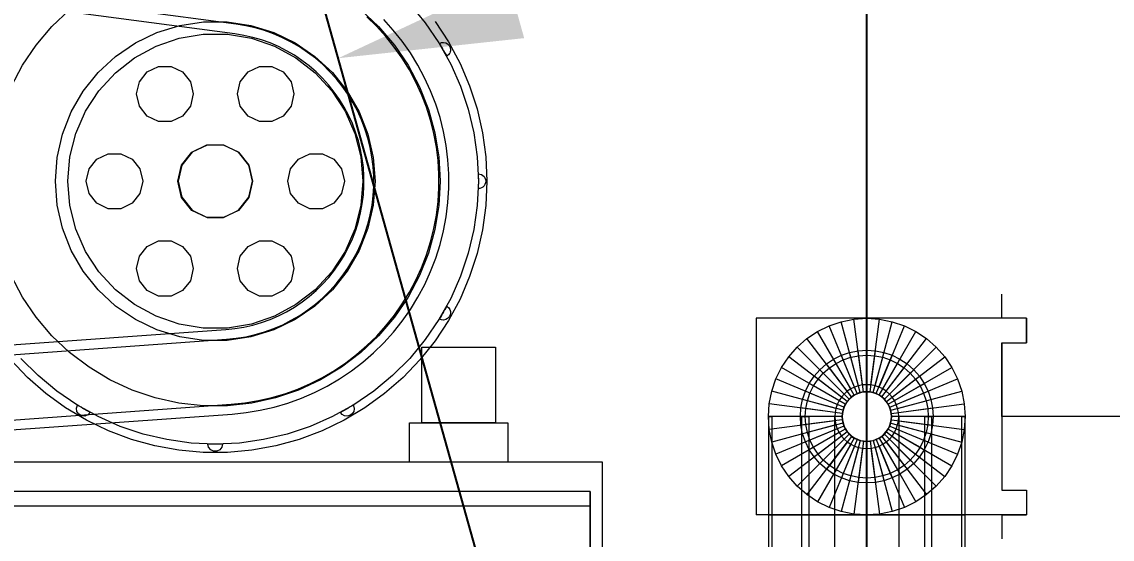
# Model space of a CAD drawing. Header units: millimetres. Extents: x -2500 to 58855, y -53268 to 6837.
# Drawn here: x 26941 to 27828, y 1325 to 1746 of the extents above; entities that cross this region are included whole.
import ezdxf

# ---------------------------------------------------------------- set-up
doc = ezdxf.new("R2010")
doc.units = ezdxf.units.MM
for name, color, linetype, lineweight in [('COTAS_P', 1, 'Continuous', 0), ('lateral_briquetadora', 7, 'Continuous', 0), ('lateral_C05', 7, 'Continuous', 0)]:
    doc.layers.add(name, color=color, linetype=linetype, lineweight=lineweight)
doc.dimstyles.new('R19_100', dxfattribs={"dimtxt": 250, "dimasz": 150, "dimexe": 150, "dimexo": 80, "dimgap": 100, "dimtad": 1, "dimtih": 1, "dimtoh": 1, "dimdsep": 46, "dimcen": 0.09, "dimadec": 0, "dimazin": 0, "dimtfac": 1, "dimtdec": 4, "dimtofl": 0, "dimtmove": 0, "dimatfit": 3, "dimfxl": 1, "dimtolj": 1, "dimtzin": 0, "dimarcsym": 0})

# ---------------------------------------------------------------- blocks, each defined once
blk = doc.blocks.new('*D6')
at = {"layer": 'COTAS_P', "color": 0, "lineweight": -2, "transparency": 16777216}
for p, q in [((25128.19, 1262), (25128.19, 2232)), ((27628.19, 1262), (27628.19, 2232)), ((25278.19, 2082), (27478.19, 2082))]:
    blk.add_line(p, q, dxfattribs=at)
at = {"layer": 'COTAS_P', "color": 0, "transparency": 16777216}
for points in [[(25278.19, 2107), (25278.19, 2057), (25128.19, 2082)], [(27478.19, 2107), (27478.19, 2057), (27628.19, 2082)]]:
    blk.add_solid(points, dxfattribs=at)
at = {"layer": 'Defpoints', "color": 0, "transparency": 16777216}
for p in [(27628.19, 2082), (25128.19, 1182), (27628.19, 1182)]:
    blk.add_point(p, dxfattribs=at)
blk = doc.blocks.new('*D9')
at = {"layer": 'COTAS_P', "color": 0, "lineweight": -2, "transparency": 16777216}
for p, q in [((36895.57, 3577.04), (36634.34, 4511.21)), ((27342.75, 1757.14), (36530.28, 4326.35)), ((27419.12, 927.04), (27157.89, 1861.21))]:
    blk.add_line(p, q, dxfattribs=at)
at = {"layer": 'COTAS_P', "color": 0, "transparency": 16777216}
for points in [[(36523.55, 4350.43), (36537.01, 4302.28), (36674.74, 4366.75)], [(27336.01, 1781.22), (27349.48, 1733.07), (27198.29, 1716.75)]]:
    blk.add_solid(points, dxfattribs=at)
at = {"layer": 'Defpoints', "color": 0, "transparency": 16777216}
for p in [(36674.74, 4366.75), (36917.12, 3500), (27440.67, 850)]:
    blk.add_point(p, dxfattribs=at)

msp = doc.modelspace()

# ---------------------------------------------------------------- linework, layer by layer
at = {"layer": 'lateral_briquetadora'}
for p, q in [((27115.163, 1744.478), (25368.852, 1976.313)), ((27114.11, 1736.548), (25367.799, 1968.382)), ((27256.334, 1760.771), (27268.962, 1745.564)), ((26965.329, 1742.449), (26979.715, 1756.076)), ((27216.658, 1756.076), (27231.044, 1742.449)), ((27229.411, 1742.712), (27221.451, 1750.502)), ((27242.976, 1739.629), (27235.179, 1748.255)), ((26952.502, 1727.347), (26965.329, 1742.449)), ((27050.692, 1737.614), (27069.259, 1743.341)), ((27069.259, 1743.341), (27088.472, 1746.236)), ((27088.472, 1746.236), (27107.901, 1746.236)), ((27107.901, 1746.236), (27127.114, 1743.341)), ((27122.954, 1743.2), (27115.163, 1744.478)), ((27130.651, 1741.448), (27122.954, 1743.2)), ((27127.114, 1743.341), (27145.681, 1737.614)), ((27138.227, 1739.228), (27130.651, 1741.448)), ((27145.653, 1736.55), (27138.227, 1739.228)), ((27236.879, 1734.449), (27229.411, 1742.712)), ((27231.044, 1742.449), (27243.872, 1727.347)), ((27250.23, 1730.542), (27242.976, 1739.629)), ((27268.962, 1745.564), (27280.133, 1729.256)), ((27276.979, 1746.501), (27287.904, 1729.951)), ((27033.187, 1729.183), (27050.692, 1737.614)), ((27049.983, 1726.493), (27068.728, 1732.928)), ((27068.728, 1732.928), (27088.277, 1736.19)), ((27088.277, 1736.19), (27108.096, 1736.19)), ((27108.096, 1736.19), (27127.645, 1732.928)), ((27121.418, 1735.349), (27114.11, 1736.548)), ((27128.638, 1733.706), (27121.418, 1735.349)), ((27127.645, 1732.928), (27146.39, 1726.493)), ((27135.744, 1731.624), (27128.638, 1733.706)), ((27142.71, 1729.111), (27135.744, 1731.624)), ((27152.902, 1733.421), (27145.653, 1736.55)), ((27145.681, 1737.614), (27163.187, 1729.183)), ((27159.945, 1729.856), (27152.902, 1733.421)), ((27166.757, 1725.866), (27159.945, 1729.856)), ((27243.828, 1725.744), (27236.879, 1734.449)), ((27256.915, 1721.028), (27250.23, 1730.542)), ((27287.904, 1729.951), (27297.301, 1712.488)), ((26941.382, 1710.946), (26952.502, 1727.347)), ((27017.133, 1718.238), (27033.187, 1729.183)), ((27032.553, 1717.06), (27049.983, 1726.493)), ((27149.508, 1726.177), (27142.71, 1729.111)), ((27146.39, 1726.493), (27163.82, 1717.06)), ((27156.115, 1722.832), (27149.508, 1726.177)), ((27162.505, 1719.09), (27156.115, 1722.832)), ((27163.187, 1729.183), (27179.24, 1718.238)), ((27173.312, 1721.467), (27166.757, 1725.866)), ((27179.586, 1716.675), (27173.312, 1721.467)), ((27250.232, 1716.631), (27243.828, 1725.744)), ((27243.872, 1727.347), (27254.991, 1710.946)), ((27263.006, 1711.123), (27256.915, 1721.028)), ((27280.133, 1729.256), (27289.752, 1711.988)), ((27280.443, 1728.754), (27282.111, 1729.433)), ((27280.443, 1728.754), (27281.336, 1727.29)), ((27281.336, 1727.29), (27282.217, 1725.819)), ((27282.111, 1729.433), (27283.904, 1729.587)), ((27282.217, 1725.819), (27283.086, 1724.341)), ((27283.086, 1724.341), (27283.943, 1722.857)), ((27283.904, 1729.587), (27285.663, 1729.203)), ((27283.943, 1722.857), (27284.788, 1721.365)), ((27284.788, 1721.365), (27285.622, 1719.867)), ((27285.663, 1729.203), (27287.229, 1728.313)), ((27287.229, 1728.313), (27288.46, 1727)), ((27288.906, 1720.964), (27288.446, 1720.18)), ((27288.46, 1727), (27289.246, 1725.38)), ((27289.242, 1721.809), (27288.906, 1720.964)), ((27289.447, 1722.694), (27289.242, 1721.809)), ((27289.246, 1725.38), (27289.516, 1723.6)), ((27289.516, 1723.6), (27289.447, 1722.694)), ((27002.89, 1705.022), (27017.133, 1718.238)), ((27016.913, 1704.887), (27032.553, 1717.06)), ((27168.653, 1714.964), (27162.505, 1719.09)), ((27163.82, 1717.06), (27179.46, 1704.887)), ((27174.538, 1710.469), (27168.653, 1714.964)), ((27179.24, 1718.238), (27193.483, 1705.022)), ((27185.555, 1711.509), (27179.586, 1716.675)), ((27256.066, 1707.143), (27250.232, 1716.631)), ((27285.622, 1719.867), (27286.443, 1718.362)), ((27287.2, 1718.864), (27286.443, 1718.362)), ((27287.873, 1719.475), (27287.2, 1718.864)), ((27288.446, 1720.18), (27287.873, 1719.475)), ((27297.301, 1712.488), (27305.094, 1694.254)), ((26932.1, 1693.44), (26941.382, 1710.946)), ((26990.776, 1689.832), (27002.89, 1705.022)), ((27003.49, 1690.306), (27016.913, 1704.887)), ((27036.464, 1697.593), (27042.846, 1705.596)), ((27042.846, 1705.596), (27052.069, 1710.037)), ((27052.069, 1710.037), (27062.305, 1710.037)), ((27062.305, 1710.037), (27071.527, 1705.596)), ((27071.527, 1705.596), (27077.909, 1697.593)), ((27118.464, 1697.593), (27124.846, 1705.596)), ((27124.846, 1705.596), (27134.069, 1710.037)), ((27134.069, 1710.037), (27144.305, 1710.037)), ((27144.305, 1710.037), (27153.527, 1705.596)), ((27153.527, 1705.596), (27159.909, 1697.593)), ((27180.137, 1705.623), (27174.538, 1710.469)), ((27179.46, 1704.887), (27192.883, 1690.306)), ((27185.429, 1700.443), (27180.137, 1705.623)), ((27191.197, 1705.987), (27185.555, 1711.509)), ((27196.491, 1700.13), (27191.197, 1705.987)), ((27193.483, 1705.022), (27205.598, 1689.832)), ((27254.991, 1710.946), (27264.273, 1693.44)), ((27261.309, 1697.316), (27256.066, 1707.143)), ((27268.479, 1700.864), (27263.006, 1711.123)), ((27289.752, 1711.988), (27297.736, 1693.906)), ((27034.187, 1687.614), (27036.464, 1697.593)), ((27077.909, 1697.593), (27080.187, 1687.614)), ((27116.187, 1687.614), (27118.464, 1697.593)), ((27159.909, 1697.593), (27162.187, 1687.614)), ((27190.394, 1694.95), (27185.429, 1700.443)), ((27195.014, 1689.163), (27190.394, 1694.95)), ((27201.416, 1693.96), (27196.491, 1700.13)), ((27265.941, 1687.187), (27261.309, 1697.316)), ((27273.314, 1690.29), (27268.479, 1700.864)), ((26981.061, 1673.005), (26990.776, 1689.832)), ((26992.65, 1673.714), (27003.49, 1690.306)), ((27036.464, 1677.635), (27034.187, 1687.614)), ((27080.187, 1687.614), (27077.909, 1677.635)), ((27118.464, 1677.635), (27116.187, 1687.614)), ((27162.187, 1687.614), (27159.909, 1677.635)), ((27192.883, 1690.306), (27203.723, 1673.714)), ((27199.272, 1683.104), (27195.014, 1689.163)), ((27205.955, 1687.501), (27201.416, 1693.96)), ((27205.598, 1689.832), (27215.313, 1673.005)), ((27210.09, 1680.776), (27205.955, 1687.501)), ((27264.273, 1693.44), (27271.607, 1675.032)), ((27269.944, 1676.794), (27265.941, 1687.187)), ((27277.494, 1679.44), (27273.314, 1690.29)), ((27297.736, 1693.906), (27304.017, 1675.164)), ((27305.094, 1694.254), (27311.222, 1675.394)), ((27042.846, 1669.632), (27036.464, 1677.635)), ((27077.909, 1677.635), (27071.527, 1669.632)), ((27124.846, 1669.632), (27118.464, 1677.635)), ((27159.909, 1677.635), (27153.527, 1669.632)), ((27203.15, 1676.796), (27199.272, 1683.104)), ((27206.636, 1670.263), (27203.15, 1676.796)), ((27213.806, 1673.811), (27210.09, 1680.776)), ((27273.305, 1666.175), (27269.944, 1676.794)), ((27281.002, 1668.354), (27277.494, 1679.44)), ((26973.962, 1654.918), (26981.061, 1673.005)), ((26984.689, 1655.564), (26992.65, 1673.714)), ((27052.069, 1665.191), (27042.846, 1669.632)), ((27071.527, 1669.632), (27062.305, 1665.191)), ((27134.069, 1665.191), (27124.846, 1669.632)), ((27153.527, 1669.632), (27144.305, 1665.191)), ((27203.723, 1673.714), (27211.685, 1655.564)), ((27209.715, 1663.529), (27206.636, 1670.263)), ((27217.089, 1666.632), (27213.806, 1673.811)), ((27215.313, 1673.005), (27222.411, 1654.918)), ((27271.607, 1675.032), (27276.908, 1655.94)), ((27283.826, 1657.074), (27281.002, 1668.354)), ((27304.017, 1675.164), (27308.543, 1655.922)), ((27311.222, 1675.394), (27315.635, 1656.061)), ((27062.305, 1665.191), (27052.069, 1665.191)), ((27144.305, 1665.191), (27134.069, 1665.191)), ((27212.377, 1656.619), (27209.715, 1663.529)), ((27219.927, 1659.265), (27217.089, 1666.632)), ((27222.309, 1651.738), (27219.927, 1659.265)), ((27276.009, 1655.37), (27273.305, 1666.175)), ((26969.639, 1635.975), (26973.962, 1654.918)), ((26979.823, 1636.351), (26984.689, 1655.564)), ((27211.685, 1655.564), (27216.55, 1636.351)), ((27214.611, 1649.559), (27212.377, 1656.619)), ((27224.226, 1644.08), (27222.309, 1651.738)), ((27222.411, 1654.918), (27226.735, 1635.975)), ((27278.048, 1644.42), (27276.009, 1655.37)), ((27276.908, 1655.94), (27280.114, 1636.386)), ((27285.954, 1645.643), (27283.826, 1657.074)), ((27308.543, 1655.922), (27311.274, 1636.345)), ((27315.635, 1656.061), (27318.297, 1636.41)), ((27079.232, 1640.368), (27091.422, 1646.238)), ((27091.475, 1646.006), (27079.381, 1640.182)), ((27091.422, 1646.238), (27104.951, 1646.238)), ((27104.898, 1646.006), (27091.475, 1646.006)), ((27116.993, 1640.182), (27104.898, 1646.006)), ((27104.951, 1646.238), (27117.141, 1640.368)), ((27216.409, 1642.376), (27214.611, 1649.559)), ((27217.765, 1635.096), (27216.409, 1642.376)), ((27225.671, 1636.319), (27224.226, 1644.08)), ((27279.413, 1633.366), (27278.048, 1644.42)), ((27287.379, 1634.103), (27285.954, 1645.643)), ((26968.187, 1616.6), (26969.639, 1635.975)), ((26978.187, 1616.6), (26979.823, 1636.351)), ((26995.464, 1626.579), (27001.846, 1634.582)), ((27001.846, 1634.582), (27011.069, 1639.023)), ((27011.069, 1639.023), (27021.305, 1639.023)), ((27021.305, 1639.023), (27030.527, 1634.582)), ((27030.527, 1634.582), (27036.909, 1626.579)), ((27070.797, 1629.79), (27079.232, 1640.368)), ((27079.381, 1640.182), (27071.011, 1629.687)), ((27125.362, 1629.687), (27116.993, 1640.182)), ((27117.141, 1640.368), (27125.576, 1629.79)), ((27159.464, 1626.579), (27165.846, 1634.582)), ((27165.846, 1634.582), (27175.069, 1639.023)), ((27175.069, 1639.023), (27185.305, 1639.023)), ((27185.305, 1639.023), (27194.527, 1634.582)), ((27194.527, 1634.582), (27200.909, 1626.579)), ((27216.55, 1636.351), (27218.187, 1616.6)), ((27218.672, 1627.747), (27217.765, 1635.096)), ((27226.638, 1628.484), (27225.671, 1636.319)), ((27226.735, 1635.975), (27228.187, 1616.6)), ((27280.099, 1622.25), (27279.413, 1633.366)), ((27280.114, 1636.386), (27281.187, 1616.6)), ((27288.095, 1622.498), (27287.379, 1634.103)), ((27311.274, 1636.345), (27312.187, 1616.6)), ((27318.297, 1636.41), (27319.187, 1616.6)), ((26993.187, 1616.6), (26995.464, 1626.579)), ((27036.909, 1626.579), (27039.187, 1616.6)), ((27067.787, 1616.6), (27070.797, 1629.79)), ((27071.011, 1629.687), (27068.024, 1616.6)), ((27128.349, 1616.6), (27125.362, 1629.687)), ((27125.576, 1629.79), (27128.587, 1616.6)), ((27157.187, 1616.6), (27159.464, 1626.579)), ((27200.909, 1626.579), (27203.187, 1616.6)), ((27219.128, 1620.356), (27218.672, 1627.747)), ((27227.124, 1620.604), (27226.638, 1628.484)), ((26969.639, 1597.225), (26968.187, 1616.6)), ((26979.823, 1596.849), (26978.187, 1616.6)), ((26995.464, 1606.621), (26993.187, 1616.6)), ((27039.187, 1616.6), (27036.909, 1606.621)), ((27070.797, 1603.41), (27067.787, 1616.6)), ((27068.024, 1616.6), (27071.011, 1603.513)), ((27125.362, 1603.513), (27128.349, 1616.6)), ((27128.587, 1616.6), (27125.576, 1603.41)), ((27159.464, 1606.621), (27157.187, 1616.6)), ((27203.187, 1616.6), (27200.909, 1606.621)), ((27218.187, 1616.6), (27216.55, 1596.849)), ((27219.132, 1612.951), (27219.128, 1620.356)), ((27228.187, 1616.6), (27226.735, 1597.225)), ((27227.128, 1612.71), (27227.124, 1620.604)), ((27280.104, 1611.112), (27280.099, 1622.25)), ((27281.187, 1616.6), (27280.114, 1596.814)), ((27288.1, 1610.87), (27288.095, 1622.498)), ((27312.187, 1616.6), (27311.274, 1596.855)), ((27312.102, 1622.599), (27312.125, 1621.743)), ((27312.102, 1622.599), (27313.451, 1622.465)), ((27312.125, 1621.743), (27312.144, 1620.886)), ((27312.144, 1620.886), (27312.159, 1620.029)), ((27312.159, 1620.029), (27312.171, 1619.171)), ((27312.171, 1619.171), (27312.18, 1618.314)), ((27312.18, 1614.886), (27312.171, 1614.029)), ((27312.18, 1618.314), (27312.185, 1617.457)), ((27312.185, 1615.743), (27312.18, 1614.886)), ((27312.185, 1617.457), (27312.187, 1616.6)), ((27312.187, 1616.6), (27312.185, 1615.743)), ((27313.451, 1622.465), (27314.736, 1622.032)), ((27314.736, 1622.032), (27315.89, 1621.321)), ((27315.89, 1621.321), (27316.855, 1620.369)), ((27316.855, 1620.369), (27317.582, 1619.225)), ((27317.582, 1619.225), (27318.033, 1617.947)), ((27318.033, 1615.253), (27317.582, 1613.975)), ((27318.033, 1617.947), (27318.187, 1616.6)), ((27318.187, 1616.6), (27318.033, 1615.253)), ((27319.187, 1616.6), (27318.297, 1596.79)), ((27001.846, 1598.618), (26995.464, 1606.621)), ((27036.909, 1606.621), (27030.527, 1598.618)), ((27165.846, 1598.618), (27159.464, 1606.621)), ((27200.909, 1606.621), (27194.527, 1598.618)), ((27218.682, 1605.56), (27219.132, 1612.951)), ((27226.649, 1604.83), (27227.128, 1612.71)), ((27279.427, 1599.994), (27280.104, 1611.112)), ((27287.394, 1599.264), (27288.1, 1610.87)), ((27312.125, 1611.457), (27312.102, 1610.601)), ((27313.451, 1610.735), (27312.102, 1610.601)), ((27312.144, 1612.314), (27312.125, 1611.457)), ((27312.159, 1613.171), (27312.144, 1612.314)), ((27312.171, 1614.029), (27312.159, 1613.171)), ((27314.736, 1611.168), (27313.451, 1610.735)), ((27315.89, 1611.879), (27314.736, 1611.168)), ((27316.855, 1612.831), (27315.89, 1611.879)), ((27317.582, 1613.975), (27316.855, 1612.831)), ((26973.962, 1578.282), (26969.639, 1597.225)), ((26984.689, 1577.636), (26979.823, 1596.849)), ((27011.069, 1594.177), (27001.846, 1598.618)), ((27030.527, 1598.618), (27021.305, 1594.177)), ((27079.232, 1592.832), (27070.797, 1603.41)), ((27071.011, 1603.513), (27079.381, 1593.018)), ((27116.993, 1593.018), (27125.362, 1603.513)), ((27125.576, 1603.41), (27117.141, 1592.832)), ((27175.069, 1594.177), (27165.846, 1598.618)), ((27194.527, 1598.618), (27185.305, 1594.177)), ((27216.55, 1596.849), (27211.685, 1577.636)), ((27216.432, 1590.929), (27217.781, 1598.21)), ((27217.781, 1598.21), (27218.682, 1605.56)), ((27226.735, 1597.225), (27222.411, 1578.282)), ((27224.25, 1589.232), (27225.688, 1596.994)), ((27225.688, 1596.994), (27226.649, 1604.83)), ((27280.114, 1596.814), (27276.908, 1577.26)), ((27278.072, 1588.939), (27279.427, 1599.994)), ((27285.979, 1587.723), (27287.394, 1599.264)), ((27311.274, 1596.855), (27308.543, 1577.278)), ((27318.297, 1596.79), (27315.635, 1577.139)), ((27021.305, 1594.177), (27011.069, 1594.177)), ((27091.422, 1586.962), (27079.232, 1592.832)), ((27079.381, 1593.018), (27091.475, 1587.194)), ((27104.898, 1587.194), (27116.993, 1593.018)), ((27117.141, 1592.832), (27104.951, 1586.962)), ((27185.305, 1594.177), (27175.069, 1594.177)), ((27214.64, 1583.744), (27216.432, 1590.929)), ((27222.34, 1581.572), (27224.25, 1589.232)), ((27276.043, 1577.987), (27278.072, 1588.939)), ((27104.951, 1586.962), (27091.422, 1586.962)), ((27091.475, 1587.194), (27104.898, 1587.194)), ((27212.413, 1576.682), (27214.64, 1583.744)), ((27219.965, 1574.043), (27222.34, 1581.572)), ((27283.861, 1576.29), (27285.979, 1587.723)), ((26981.061, 1560.195), (26973.962, 1578.282)), ((26992.65, 1559.486), (26984.689, 1577.636)), ((27211.685, 1577.636), (27203.723, 1559.486)), ((27209.757, 1569.77), (27212.413, 1576.682)), ((27222.411, 1578.282), (27215.313, 1560.195)), ((27217.133, 1566.674), (27219.965, 1574.043)), ((27276.908, 1577.26), (27271.607, 1558.168)), ((27273.349, 1567.18), (27276.043, 1577.987)), ((27281.048, 1565.008), (27283.861, 1576.29)), ((27308.543, 1577.278), (27304.017, 1558.036)), ((27315.635, 1577.139), (27311.222, 1557.806)), ((27036.464, 1555.565), (27042.846, 1563.568)), ((27042.846, 1563.568), (27052.069, 1568.009)), ((27052.069, 1568.009), (27062.305, 1568.009)), ((27062.305, 1568.009), (27071.527, 1563.568)), ((27071.527, 1563.568), (27077.909, 1555.565)), ((27118.464, 1555.565), (27124.846, 1563.568)), ((27124.846, 1563.568), (27134.069, 1568.009)), ((27134.069, 1568.009), (27144.305, 1568.009)), ((27144.305, 1568.009), (27153.527, 1563.568)), ((27153.527, 1563.568), (27159.909, 1555.565)), ((27203.204, 1556.497), (27206.683, 1563.033)), ((27206.683, 1563.033), (27209.757, 1569.77)), ((27213.857, 1559.491), (27217.133, 1566.674)), ((27269.998, 1556.558), (27273.349, 1567.18)), ((27277.55, 1553.919), (27281.048, 1565.008)), ((26990.776, 1543.368), (26981.061, 1560.195)), ((27003.49, 1542.894), (26992.65, 1559.486)), ((27034.187, 1545.586), (27036.464, 1555.565)), ((27077.909, 1555.565), (27080.187, 1545.586)), ((27116.187, 1545.586), (27118.464, 1555.565)), ((27159.909, 1555.565), (27162.187, 1545.586)), ((27203.723, 1559.486), (27192.883, 1542.894)), ((27199.331, 1550.185), (27203.204, 1556.497)), ((27215.313, 1560.195), (27205.598, 1543.368)), ((27206.018, 1545.794), (27210.147, 1552.523)), ((27210.147, 1552.523), (27213.857, 1559.491)), ((27271.607, 1558.168), (27264.273, 1539.76)), ((27266.003, 1546.161), (27269.998, 1556.558)), ((27273.38, 1543.065), (27277.55, 1553.919)), ((27304.017, 1558.036), (27297.736, 1539.294)), ((27311.222, 1557.806), (27305.094, 1538.946)), ((27036.464, 1535.607), (27034.187, 1545.586)), ((27080.187, 1545.586), (27077.909, 1535.607)), ((27118.464, 1535.607), (27116.187, 1545.586)), ((27162.187, 1545.586), (27159.909, 1535.607)), ((27190.464, 1538.332), (27195.079, 1544.123)), ((27195.079, 1544.123), (27199.331, 1550.185)), ((27201.485, 1539.331), (27206.018, 1545.794)), ((27261.38, 1536.028), (27266.003, 1546.161)), ((26941.382, 1522.254), (26932.1, 1539.76)), ((27002.89, 1528.178), (26990.776, 1543.368)), ((27016.913, 1528.313), (27003.49, 1542.894)), ((27042.846, 1527.604), (27036.464, 1535.607)), ((27077.909, 1535.607), (27071.527, 1527.604)), ((27124.846, 1527.604), (27118.464, 1535.607)), ((27159.909, 1535.607), (27153.527, 1527.604)), ((27192.883, 1542.894), (27179.46, 1528.313)), ((27185.503, 1532.834), (27190.464, 1538.332)), ((27205.598, 1543.368), (27193.483, 1528.178)), ((27196.565, 1533.157), (27201.485, 1539.331)), ((27264.273, 1539.76), (27254.991, 1522.254)), ((27256.146, 1526.197), (27261.38, 1536.028)), ((27268.554, 1532.487), (27273.38, 1543.065)), ((27297.736, 1539.294), (27289.752, 1521.212)), ((27305.094, 1538.946), (27297.301, 1520.712)), ((27017.133, 1514.962), (27002.89, 1528.178)), ((27032.553, 1516.14), (27016.913, 1528.313)), ((27052.069, 1523.163), (27042.846, 1527.604)), ((27071.527, 1527.604), (27062.305, 1523.163)), ((27134.069, 1523.163), (27124.846, 1527.604)), ((27153.527, 1527.604), (27144.305, 1523.163)), ((27179.46, 1528.313), (27163.82, 1516.14)), ((27174.621, 1522.799), (27180.216, 1527.65)), ((27193.483, 1528.178), (27179.24, 1514.962)), ((27180.216, 1527.65), (27185.503, 1532.834)), ((27185.64, 1521.769), (27191.276, 1527.296)), ((27191.276, 1527.296), (27196.565, 1533.157)), ((27250.32, 1516.704), (27256.146, 1526.197)), ((27263.089, 1522.223), (27268.554, 1532.487)), ((26952.502, 1505.853), (26941.382, 1522.254)), ((27062.305, 1523.163), (27052.069, 1523.163)), ((27144.305, 1523.163), (27134.069, 1523.163)), ((27162.596, 1514.167), (27168.741, 1518.299)), ((27168.741, 1518.299), (27174.621, 1522.799)), ((27179.675, 1516.597), (27185.64, 1521.769)), ((27254.991, 1522.254), (27243.872, 1505.853)), ((27257.008, 1512.313), (27263.089, 1522.223)), ((27289.752, 1521.212), (27280.133, 1503.944)), ((27297.301, 1520.712), (27287.904, 1503.249)), ((27033.187, 1504.017), (27017.133, 1514.962)), ((27049.983, 1506.707), (27032.553, 1516.14)), ((27163.82, 1516.14), (27146.39, 1506.707)), ((27149.606, 1507.069), (27156.209, 1510.419)), ((27156.209, 1510.419), (27162.596, 1514.167)), ((27179.24, 1514.962), (27163.187, 1504.017)), ((27166.854, 1507.395), (27173.405, 1511.8)), ((27173.405, 1511.8), (27179.675, 1516.597)), ((27243.925, 1507.585), (27250.32, 1516.704)), ((27250.331, 1502.793), (27257.008, 1512.313)), ((27283.086, 1508.859), (27282.217, 1507.381)), ((27283.943, 1510.343), (27283.086, 1508.859)), ((27284.788, 1511.835), (27283.943, 1510.343)), ((27285.622, 1513.333), (27284.788, 1511.835)), ((27286.443, 1514.838), (27285.622, 1513.333)), ((27286.443, 1514.838), (27287.2, 1514.336)), ((27287.2, 1514.336), (27287.873, 1513.725)), ((27287.873, 1513.725), (27288.446, 1513.02)), ((27288.446, 1513.02), (27288.906, 1512.236)), ((27288.906, 1512.236), (27289.242, 1511.391)), ((27289.242, 1511.391), (27289.447, 1510.506)), ((27289.516, 1509.6), (27289.246, 1507.82)), ((27289.447, 1510.506), (27289.516, 1509.6)), ((26965.329, 1490.751), (26952.502, 1505.853)), ((27050.692, 1495.586), (27033.187, 1504.017)), ((27068.728, 1500.272), (27049.983, 1506.707)), ((27088.277, 1497.01), (27068.728, 1500.272)), ((27127.645, 1500.272), (27108.096, 1497.01)), ((27121.523, 1497.872), (27128.742, 1499.521)), ((27146.39, 1506.707), (27127.645, 1500.272)), ((27128.742, 1499.521), (27135.846, 1501.61)), ((27135.846, 1501.61), (27142.809, 1504.129)), ((27142.809, 1504.129), (27149.606, 1507.069)), ((27163.187, 1504.017), (27145.681, 1495.586)), ((27145.76, 1496.693), (27153.005, 1499.827)), ((27153.005, 1499.827), (27160.045, 1503.399)), ((27160.045, 1503.399), (27166.854, 1507.395)), ((27243.872, 1505.853), (27231.044, 1490.751)), ((27236.984, 1498.874), (27243.925, 1507.585)), ((27243.085, 1493.7), (27250.331, 1502.793)), ((27280.133, 1503.944), (27268.962, 1487.636)), ((27287.904, 1503.249), (27276.979, 1486.699)), ((27281.336, 1505.91), (27280.443, 1504.446)), ((27282.111, 1503.767), (27280.443, 1504.446)), ((27282.217, 1507.381), (27281.336, 1505.91)), ((27283.904, 1503.613), (27282.111, 1503.767)), ((27285.663, 1503.997), (27283.904, 1503.613)), ((27287.229, 1504.887), (27285.663, 1503.997)), ((27288.46, 1506.2), (27287.229, 1504.887)), ((27289.246, 1507.82), (27288.46, 1506.2)), ((25349.739, 1369.773), (27106.851, 1495.911)), ((26979.715, 1477.124), (26965.329, 1490.751)), ((27069.259, 1489.859), (27050.692, 1495.586)), ((27108.096, 1497.01), (27088.277, 1497.01)), ((27106.851, 1495.911), (27114.217, 1496.667)), ((27114.217, 1496.667), (27121.523, 1497.872)), ((27123.066, 1490.022), (27130.762, 1491.781)), ((27145.681, 1495.586), (27127.114, 1489.859)), ((27130.762, 1491.781), (27138.336, 1494.007)), ((27138.336, 1494.007), (27145.76, 1496.693)), ((27231.044, 1490.751), (27216.658, 1477.124)), ((27221.57, 1482.807), (27229.523, 1490.605)), ((27229.523, 1490.605), (27236.984, 1498.874)), ((27235.296, 1485.066), (27243.085, 1493.7)), ((25350.312, 1361.793), (27107.423, 1487.931)), ((27088.472, 1486.964), (27069.259, 1489.859)), ((27107.901, 1486.964), (27088.472, 1486.964)), ((27107.423, 1487.931), (27115.277, 1488.737)), ((27127.114, 1489.859), (27107.901, 1486.964)), ((27115.277, 1488.737), (27123.066, 1490.022)), ((27213.155, 1475.51), (27221.57, 1482.807)), ((27226.993, 1476.926), (27235.296, 1485.066)), ((27268.962, 1487.636), (27256.334, 1472.429)), ((27276.979, 1486.699), (27264.615, 1471.196)), ((27266.187, 1420), (27266.187, 1481.6)), ((27266.187, 1481.6), (27326.187, 1481.6)), ((27326.187, 1481.6), (27326.187, 1420)), ((26995.489, 1465.133), (26979.715, 1477.124)), ((27216.658, 1477.124), (27200.884, 1465.133)), ((27204.309, 1468.742), (27213.155, 1475.51)), ((27218.208, 1469.309), (27226.993, 1476.926)), ((26945.462, 1456.862), (26931.758, 1471.196)), ((26954.016, 1458.452), (26940.039, 1472.429)), ((27012.468, 1454.917), (26995.489, 1465.133)), ((27200.884, 1465.133), (27183.905, 1454.917)), ((27195.066, 1462.527), (27204.309, 1468.742)), ((27208.974, 1462.243), (27218.208, 1469.309)), ((27256.334, 1472.429), (27242.357, 1458.452)), ((27264.615, 1471.196), (27250.911, 1456.862)), ((26960.395, 1443.815), (26945.462, 1456.862)), ((26969.223, 1445.824), (26954.016, 1458.452)), ((27030.451, 1446.597), (27012.468, 1454.917)), ((27183.905, 1454.917), (27165.922, 1446.597)), ((27175.528, 1451.851), (27185.46, 1456.89)), ((27185.46, 1456.89), (27195.066, 1462.527)), ((27189.296, 1449.87), (27199.325, 1455.755)), ((27199.325, 1455.755), (27208.974, 1462.243)), ((27242.357, 1458.452), (27227.15, 1445.824)), ((27250.911, 1456.862), (27235.978, 1443.815)), ((27049.229, 1440.27), (27030.451, 1446.597)), ((27165.922, 1446.597), (27147.144, 1440.27)), ((27154.831, 1443.639), (27165.305, 1447.428)), ((27165.305, 1447.428), (27175.528, 1451.851)), ((27178.927, 1444.609), (27189.296, 1449.87)), ((26976.438, 1432.159), (26960.395, 1443.815)), ((26985.53, 1434.654), (26969.223, 1445.824)), ((27068.58, 1436.011), (27049.229, 1440.27)), ((27122.298, 1436.204), (27133.288, 1438.017)), ((27147.144, 1440.27), (27127.793, 1436.011)), ((27133.288, 1438.017), (27144.146, 1440.498)), ((27144.146, 1440.498), (27154.831, 1443.639)), ((27157.321, 1436.037), (27168.255, 1439.992)), ((27168.255, 1439.992), (27178.927, 1444.609)), ((27227.15, 1445.824), (27210.843, 1434.654)), ((27235.978, 1443.815), (27219.935, 1432.159)), ((25354.107, 1308.929), (27111.218, 1435.067)), ((26993.462, 1421.988), (26976.438, 1432.159)), ((26985.208, 1431.779), (26986.033, 1434.343)), ((26985.588, 1429.112), (26985.208, 1431.779)), ((27002.799, 1425.035), (26985.53, 1434.654)), ((26987.097, 1426.88), (26985.588, 1429.112)), ((26987.497, 1433.451), (26986.033, 1434.343)), ((26988.967, 1432.57), (26987.497, 1433.451)), ((26990.445, 1431.701), (26988.967, 1432.57)), ((26991.93, 1430.843), (26990.445, 1431.701)), ((26993.421, 1429.998), (26991.93, 1430.843)), ((26994.919, 1429.165), (26993.421, 1429.998)), ((26996.424, 1428.344), (26994.616, 1426.347)), ((26996.424, 1428.344), (26994.919, 1429.165)), ((27088.279, 1433.868), (27068.58, 1436.011)), ((27108.094, 1433.868), (27088.279, 1433.868)), ((27127.793, 1436.011), (27108.094, 1433.868)), ((27111.218, 1435.067), (27122.298, 1436.204)), ((27111.791, 1427.088), (27123.358, 1428.275)), ((27123.358, 1428.275), (27134.83, 1430.167)), ((27134.83, 1430.167), (27146.166, 1432.758)), ((27146.166, 1432.758), (27157.321, 1436.037)), ((27210.843, 1434.654), (27193.575, 1425.035)), ((27201.454, 1429.165), (27199.949, 1428.344)), ((27201.39, 1426.625), (27199.949, 1428.344)), ((27202.952, 1429.998), (27201.454, 1429.165)), ((27219.935, 1432.159), (27202.912, 1421.988)), ((27204.443, 1430.843), (27202.952, 1429.998)), ((27205.928, 1431.701), (27204.443, 1430.843)), ((27207.406, 1432.57), (27205.928, 1431.701)), ((27208.877, 1433.451), (27207.406, 1432.57)), ((27210.34, 1434.343), (27208.877, 1433.451)), ((27210.767, 1429.067), (27209.569, 1427.172)), ((27210.34, 1434.343), (27210.561, 1433.939)), ((27210.561, 1433.939), (27210.75, 1433.518)), ((27210.75, 1433.518), (27210.906, 1433.085)), ((27211.187, 1431.271), (27210.767, 1429.067)), ((27210.906, 1433.085), (27211.028, 1432.641)), ((27211.028, 1432.641), (27211.116, 1432.189)), ((27211.116, 1432.189), (27211.169, 1431.731)), ((27211.169, 1431.731), (27211.187, 1431.271)), ((25354.68, 1300.95), (27111.791, 1427.088)), ((26989.43, 1425.534), (26987.097, 1426.88)), ((26992.116, 1425.343), (26989.43, 1425.534)), ((26994.616, 1426.347), (26992.116, 1425.343)), ((27011.328, 1413.384), (26993.462, 1421.988)), ((27020.881, 1417.051), (27002.799, 1425.035)), ((27193.575, 1425.035), (27175.492, 1417.051)), ((27202.912, 1421.988), (27185.045, 1413.384)), ((27203.361, 1425.555), (27201.39, 1426.625)), ((27205.587, 1425.284), (27203.361, 1425.555)), ((27207.757, 1425.849), (27205.587, 1425.284)), ((27209.569, 1427.172), (27207.757, 1425.849)), ((27256.187, 1420), (27336.187, 1420)), ((27256.187, 1388), (27256.187, 1420)), ((27326.187, 1420), (27266.187, 1420)), ((27336.187, 1420), (27336.187, 1388)), ((27029.894, 1406.417), (27011.328, 1413.384)), ((27039.623, 1410.769), (27020.881, 1417.051)), ((27058.864, 1406.244), (27039.623, 1410.769)), ((27156.75, 1410.769), (27137.509, 1406.244)), ((27175.492, 1417.051), (27156.75, 1410.769)), ((27185.045, 1413.384), (27166.479, 1406.417)), ((27049.009, 1401.141), (27029.894, 1406.417)), ((27078.441, 1403.513), (27058.864, 1406.244)), ((27098.187, 1402.6), (27078.441, 1403.513)), ((27092.187, 1402.672), (27092.187, 1402.684)), ((27093.901, 1402.643), (27092.187, 1402.684)), ((27092.187, 1402.66), (27092.187, 1402.672)), ((27092.187, 1402.648), (27092.187, 1402.66)), ((27092.187, 1402.636), (27092.187, 1402.648)), ((27092.187, 1402.624), (27092.187, 1402.636)), ((27092.187, 1402.612), (27092.187, 1402.624)), ((27092.187, 1402.6), (27092.187, 1402.612)), ((27092.781, 1399.997), (27092.187, 1402.6)), ((27095.615, 1402.615), (27093.901, 1402.643)), ((27097.329, 1402.602), (27095.615, 1402.615)), ((27099.044, 1402.602), (27097.329, 1402.602)), ((27117.932, 1403.513), (27098.187, 1402.6)), ((27100.758, 1402.615), (27099.044, 1402.602)), ((27102.472, 1402.643), (27100.758, 1402.615)), ((27104.186, 1402.684), (27102.472, 1402.643)), ((27104.187, 1402.6), (27103.592, 1399.997)), ((27104.186, 1402.684), (27104.186, 1402.672)), ((27104.186, 1402.672), (27104.186, 1402.66)), ((27104.186, 1402.66), (27104.186, 1402.648)), ((27104.186, 1402.648), (27104.186, 1402.636)), ((27104.186, 1402.636), (27104.187, 1402.624)), ((27104.187, 1402.624), (27104.187, 1402.612)), ((27104.187, 1402.612), (27104.187, 1402.6)), ((27137.509, 1406.244), (27117.932, 1403.513)), ((27166.479, 1406.417), (27147.364, 1401.141)), ((27068.521, 1397.6), (27049.009, 1401.141)), ((27088.271, 1395.823), (27068.521, 1397.6)), ((27108.102, 1395.823), (27088.271, 1395.823)), ((27094.446, 1397.909), (27092.781, 1399.997)), ((27096.851, 1396.75), (27094.446, 1397.909)), ((27099.522, 1396.75), (27096.851, 1396.75)), ((27101.928, 1397.909), (27099.522, 1396.75)), ((27103.592, 1399.997), (27101.928, 1397.909)), ((27127.852, 1397.6), (27108.102, 1395.823)), ((27147.364, 1401.141), (27127.852, 1397.6)), ((27413.187, 1388), (26783.187, 1388)), ((27336.187, 1388), (27256.187, 1388)), ((27413.187, 1265), (27413.187, 1388)), ((27403.187, 1364), (26783.187, 1364)), ((27403.187, 1364), (27403.187, 1265)), ((27403.187, 1352), (27403.187, 1364)), ((27403.187, 1352), (26783.187, 1352)), ((27403.187, 1276), (27403.187, 1352))]:
    msp.add_line(p, q, dxfattribs=at)
at = {"layer": 'lateral_C05'}
for p, q in [((27738.187, 1521.221), (27738.187, 1524.578)), ((27738.187, 1514.621), (27738.187, 1521.221)), ((27738.187, 1505), (27738.187, 1514.621)), ((27758.187, 1505), (27538.187, 1505)), ((27538.187, 1505), (27538.187, 1345)), ((27597.572, 1498.91), (27607.481, 1502.274)), ((27607.481, 1502.274), (27617.744, 1504.316)), ((27621.457, 1450.114), (27607.481, 1502.274)), ((27617.744, 1504.316), (27628.187, 1505)), ((27624.793, 1450.778), (27617.744, 1504.316)), ((27628.187, 1451), (27628.187, 1505)), ((27628.187, 1505), (27638.629, 1504.316)), ((27631.58, 1450.778), (27638.629, 1504.316)), ((27634.916, 1450.114), (27648.892, 1502.274)), ((27638.629, 1504.316), (27648.892, 1502.274)), ((27648.892, 1502.274), (27658.801, 1498.91)), ((27758.187, 1505), (27738.187, 1505)), ((27758.187, 1502.502), (27758.187, 1505)), ((27758.187, 1505), (27758.187, 1485)), ((27758.187, 1499.877), (27758.187, 1502.502)), ((27758.187, 1497.129), (27758.187, 1499.877)), ((27579.486, 1488.468), (27588.187, 1494.282)), ((27588.187, 1494.282), (27597.572, 1498.91)), ((27615.187, 1447.517), (27588.187, 1494.282)), ((27618.237, 1449.021), (27597.572, 1498.91)), ((27638.136, 1449.021), (27658.801, 1498.91)), ((27641.187, 1447.517), (27668.187, 1494.282)), ((27658.801, 1498.91), (27668.187, 1494.282)), ((27668.187, 1494.282), (27676.887, 1488.468)), ((27758.187, 1494.263), (27758.187, 1497.129)), ((27758.187, 1491.282), (27758.187, 1494.263)), ((27758.187, 1488.193), (27758.187, 1491.282)), ((27564.718, 1473.701), (27571.618, 1481.569)), ((27571.618, 1481.569), (27579.486, 1488.468)), ((27609.802, 1443.385), (27571.618, 1481.569)), ((27612.359, 1445.627), (27579.486, 1488.468)), ((27644.014, 1445.627), (27676.887, 1488.468)), ((27646.571, 1443.385), (27684.755, 1481.569)), ((27676.887, 1488.468), (27684.755, 1481.569)), ((27684.755, 1481.569), (27691.655, 1473.701)), ((27738.187, 1477.403), (27738.187, 1485)), ((27738.187, 1485), (27758.187, 1485)), ((27738.187, 1485), (27738.187, 1365)), ((27758.187, 1485), (27758.187, 1488.193)), ((27558.905, 1465), (27564.718, 1473.701)), ((27607.559, 1440.828), (27564.718, 1473.701)), ((27601.187, 1471.765), (27607.522, 1474.889)), ((27607.522, 1474.889), (27614.21, 1477.16)), ((27609.052, 1471.194), (27607.522, 1474.889)), ((27609.052, 1471.194), (27615.246, 1473.296)), ((27614.21, 1477.16), (27621.138, 1478.538)), ((27615.246, 1473.296), (27614.21, 1477.16)), ((27615.246, 1473.296), (27621.66, 1474.572)), ((27622.945, 1444.56), (27615.246, 1473.296)), ((27621.138, 1478.538), (27628.187, 1479)), ((27621.66, 1474.572), (27621.138, 1478.538)), ((27621.66, 1474.572), (27628.187, 1475)), ((27625.543, 1445.077), (27621.66, 1474.572)), ((27628.187, 1475), (27628.187, 1479)), ((27628.187, 1479), (27635.235, 1478.538)), ((27628.187, 1445.25), (27628.187, 1475)), ((27628.187, 1475), (27634.713, 1474.572)), ((27630.83, 1445.077), (27634.713, 1474.572)), ((27633.428, 1444.56), (27641.128, 1473.296)), ((27634.713, 1474.572), (27635.235, 1478.538)), ((27634.713, 1474.572), (27641.128, 1473.296)), ((27635.235, 1478.538), (27642.163, 1477.16)), ((27641.128, 1473.296), (27642.163, 1477.16)), ((27641.128, 1473.296), (27647.321, 1471.194)), ((27642.163, 1477.16), (27648.851, 1474.889)), ((27647.321, 1471.194), (27648.851, 1474.889)), ((27648.814, 1440.828), (27691.655, 1473.701)), ((27648.851, 1474.889), (27655.187, 1471.765)), ((27691.655, 1473.701), (27697.469, 1465)), ((27738.187, 1469.363), (27738.187, 1477.403)), ((27554.276, 1455.615), (27558.905, 1465)), ((27605.67, 1438), (27558.905, 1465)), ((27590.003, 1463.184), (27595.313, 1467.841)), ((27592.831, 1460.355), (27597.749, 1464.668)), ((27595.313, 1467.841), (27601.187, 1471.765)), ((27597.749, 1464.668), (27595.313, 1467.841)), ((27597.749, 1464.668), (27603.187, 1468.301)), ((27615.859, 1441.065), (27597.749, 1464.668)), ((27603.187, 1468.301), (27601.187, 1471.765)), ((27603.187, 1468.301), (27609.052, 1471.194)), ((27618.062, 1442.537), (27603.187, 1468.301)), ((27620.437, 1443.709), (27609.052, 1471.194)), ((27635.936, 1443.709), (27647.321, 1471.194)), ((27638.312, 1442.537), (27653.187, 1468.301)), ((27640.514, 1441.065), (27658.625, 1464.668)), ((27647.321, 1471.194), (27653.187, 1468.301)), ((27650.703, 1438), (27697.469, 1465)), ((27653.187, 1468.301), (27655.187, 1471.765)), ((27653.187, 1468.301), (27658.625, 1464.668)), ((27655.187, 1471.765), (27661.06, 1467.841)), ((27658.625, 1464.668), (27661.06, 1467.841)), ((27658.625, 1464.668), (27663.542, 1460.355)), ((27661.06, 1467.841), (27666.37, 1463.184)), ((27697.469, 1465), (27702.097, 1455.615)), ((27738.187, 1460.948), (27738.187, 1469.363)), ((27550.913, 1445.706), (27554.276, 1455.615)), ((27604.166, 1434.95), (27554.276, 1455.615)), ((27581.421, 1452), (27585.345, 1457.873)), ((27584.885, 1450), (27588.519, 1455.438)), ((27585.345, 1457.873), (27590.003, 1463.184)), ((27588.519, 1455.438), (27585.345, 1457.873)), ((27588.519, 1455.438), (27592.831, 1460.355)), ((27612.121, 1437.327), (27588.519, 1455.438)), ((27592.831, 1460.355), (27590.003, 1463.184)), ((27613.868, 1439.319), (27592.831, 1460.355)), ((27642.505, 1439.319), (27663.542, 1460.355)), ((27644.252, 1437.327), (27667.854, 1455.438)), ((27652.207, 1434.95), (27702.097, 1455.615)), ((27663.542, 1460.355), (27666.37, 1463.184)), ((27663.542, 1460.355), (27667.854, 1455.438)), ((27666.37, 1463.184), (27671.028, 1457.873)), ((27667.854, 1455.438), (27671.028, 1457.873)), ((27667.854, 1455.438), (27671.488, 1450)), ((27671.028, 1457.873), (27674.952, 1452)), ((27702.097, 1455.615), (27705.461, 1445.706)), ((27738.187, 1452.23), (27738.187, 1460.948)), ((27578.297, 1445.665), (27581.421, 1452)), ((27584.885, 1450), (27581.421, 1452)), ((27581.993, 1444.134), (27584.885, 1450)), ((27610.65, 1435.125), (27584.885, 1450)), ((27615.187, 1447.517), (27612.359, 1445.627)), ((27618.237, 1449.021), (27615.187, 1447.517)), ((27621.457, 1450.114), (27618.237, 1449.021)), ((27624.793, 1450.778), (27621.457, 1450.114)), ((27628.187, 1451), (27624.793, 1450.778)), ((27631.58, 1450.778), (27628.187, 1451)), ((27634.916, 1450.114), (27631.58, 1450.778)), ((27638.136, 1449.021), (27634.916, 1450.114)), ((27641.187, 1447.517), (27638.136, 1449.021)), ((27644.014, 1445.627), (27641.187, 1447.517)), ((27645.724, 1435.125), (27671.488, 1450)), ((27671.488, 1450), (27674.952, 1452)), ((27671.488, 1450), (27674.381, 1444.134)), ((27674.952, 1452), (27678.076, 1445.665)), ((27738.187, 1443.282), (27738.187, 1452.23)), ((27548.871, 1435.442), (27550.913, 1445.706)), ((27603.073, 1431.729), (27550.913, 1445.706)), ((27574.649, 1432.048), (27576.027, 1438.976)), ((27576.027, 1438.976), (27578.297, 1445.665)), ((27579.89, 1437.941), (27576.027, 1438.976)), ((27581.993, 1444.134), (27578.297, 1445.665)), ((27578.614, 1431.526), (27579.89, 1437.941)), ((27579.89, 1437.941), (27581.993, 1444.134)), ((27608.627, 1430.241), (27579.89, 1437.941)), ((27609.478, 1432.749), (27581.993, 1444.134)), ((27605.67, 1438), (27604.166, 1434.95)), ((27607.559, 1440.828), (27605.67, 1438)), ((27609.802, 1443.385), (27607.559, 1440.828)), ((27612.359, 1445.627), (27609.802, 1443.385)), ((27612.121, 1437.327), (27610.65, 1435.125)), ((27612.32, 1437.175), (27610.866, 1435)), ((27613.868, 1439.319), (27612.121, 1437.327)), ((27614.044, 1439.142), (27612.32, 1437.175)), ((27615.859, 1441.065), (27613.868, 1439.319)), ((27616.011, 1440.867), (27614.044, 1439.142)), ((27618.062, 1442.537), (27615.859, 1441.065)), ((27618.187, 1442.321), (27616.011, 1440.867)), ((27620.437, 1443.709), (27618.062, 1442.537)), ((27620.533, 1443.478), (27618.187, 1442.321)), ((27622.945, 1444.56), (27620.437, 1443.709)), ((27623.01, 1444.319), (27620.533, 1443.478)), ((27625.543, 1445.077), (27622.945, 1444.56)), ((27625.576, 1444.829), (27623.01, 1444.319)), ((27628.187, 1445.25), (27625.543, 1445.077)), ((27628.187, 1445), (27625.576, 1444.829)), ((27630.83, 1445.077), (27628.187, 1445.25)), ((27630.797, 1444.829), (27628.187, 1445)), ((27633.363, 1444.319), (27630.797, 1444.829)), ((27633.428, 1444.56), (27630.83, 1445.077)), ((27635.84, 1443.478), (27633.363, 1444.319)), ((27635.936, 1443.709), (27633.428, 1444.56)), ((27638.187, 1442.321), (27635.84, 1443.478)), ((27638.312, 1442.537), (27635.936, 1443.709)), ((27640.362, 1440.867), (27638.187, 1442.321)), ((27640.514, 1441.065), (27638.312, 1442.537)), ((27642.329, 1439.142), (27640.362, 1440.867)), ((27642.505, 1439.319), (27640.514, 1441.065)), ((27644.054, 1437.175), (27642.329, 1439.142)), ((27644.252, 1437.327), (27642.505, 1439.319)), ((27646.571, 1443.385), (27644.014, 1445.627)), ((27645.507, 1435), (27644.054, 1437.175)), ((27645.724, 1435.125), (27644.252, 1437.327)), ((27648.814, 1440.828), (27646.571, 1443.385)), ((27646.895, 1432.749), (27674.381, 1444.134)), ((27647.747, 1430.241), (27676.483, 1437.941)), ((27650.703, 1438), (27648.814, 1440.828)), ((27652.207, 1434.95), (27650.703, 1438)), ((27653.301, 1431.729), (27705.461, 1445.706)), ((27674.381, 1444.134), (27678.076, 1445.665)), ((27674.381, 1444.134), (27676.483, 1437.941)), ((27676.483, 1437.941), (27680.347, 1438.976)), ((27676.483, 1437.941), (27677.759, 1431.526)), ((27678.076, 1445.665), (27680.347, 1438.976)), ((27680.347, 1438.976), (27681.725, 1432.048)), ((27705.461, 1445.706), (27707.502, 1435.442)), ((27738.187, 1434.18), (27738.187, 1443.282)), ((27548.187, 1425), (27548.871, 1435.442)), ((27602.409, 1428.394), (27548.871, 1435.442)), ((27574.187, 1425), (27574.649, 1432.048)), ((27578.614, 1431.526), (27574.649, 1432.048)), ((27578.187, 1425), (27578.614, 1431.526)), ((27608.11, 1427.643), (27578.614, 1431.526)), ((27602.409, 1428.394), (27602.187, 1425)), ((27603.073, 1431.729), (27602.409, 1428.394)), ((27604.166, 1434.95), (27603.073, 1431.729)), ((27608.627, 1430.241), (27608.11, 1427.643)), ((27608.868, 1430.176), (27608.358, 1427.611)), ((27609.478, 1432.749), (27608.627, 1430.241)), ((27609.709, 1432.654), (27608.868, 1430.176)), ((27610.65, 1435.125), (27609.478, 1432.749)), ((27610.866, 1435), (27609.709, 1432.654)), ((27646.664, 1432.654), (27645.507, 1435)), ((27646.895, 1432.749), (27645.724, 1435.125)), ((27647.505, 1430.176), (27646.664, 1432.654)), ((27647.747, 1430.241), (27646.895, 1432.749)), ((27648.015, 1427.611), (27647.505, 1430.176)), ((27648.263, 1427.643), (27647.747, 1430.241)), ((27648.263, 1427.643), (27677.759, 1431.526)), ((27653.301, 1431.729), (27652.207, 1434.95)), ((27653.964, 1428.394), (27653.301, 1431.729)), ((27653.964, 1428.394), (27707.502, 1435.442)), ((27654.187, 1425), (27653.964, 1428.394)), ((27677.759, 1431.526), (27681.725, 1432.048)), ((27677.759, 1431.526), (27678.187, 1425)), ((27681.725, 1432.048), (27682.187, 1425)), ((27707.502, 1435.442), (27708.187, 1425)), ((27738.187, 1425), (27738.187, 1434.18)), ((27602.187, 1425), (27548.187, 1425)), ((27548.871, 1414.558), (27548.187, 1425)), ((27548.187, 1425), (27548.187, 1182)), ((27548.187, 1425), (27551.187, 1425)), ((27602.409, 1421.606), (27548.871, 1414.558)), ((27551.187, 1182), (27551.187, 1425)), ((27578.187, 1425), (27574.187, 1425)), ((27574.649, 1417.952), (27574.187, 1425)), ((27575.187, 1425), (27581.187, 1425)), ((27575.187, 1425), (27575.187, 1182)), ((27607.937, 1425), (27578.187, 1425)), ((27578.614, 1418.474), (27578.187, 1425)), ((27608.11, 1422.357), (27578.614, 1418.474)), ((27608.627, 1419.759), (27579.89, 1412.059)), ((27581.187, 1182), (27581.187, 1425)), ((27602.187, 1425), (27602.409, 1421.606)), ((27602.187, 1182), (27602.187, 1425)), ((27602.409, 1421.606), (27603.073, 1418.271)), ((27608.11, 1427.643), (27607.937, 1425)), ((27607.937, 1425), (27608.11, 1422.357)), ((27608.11, 1422.357), (27608.627, 1419.759)), ((27608.358, 1427.611), (27608.187, 1425)), ((27608.187, 1425), (27608.358, 1422.389)), ((27608.358, 1422.389), (27608.868, 1419.824)), ((27608.627, 1419.759), (27609.478, 1417.251)), ((27608.868, 1419.824), (27609.709, 1417.346)), ((27646.664, 1417.346), (27647.505, 1419.824)), ((27646.895, 1417.251), (27647.747, 1419.759)), ((27647.505, 1419.824), (27648.015, 1422.389)), ((27647.747, 1419.759), (27648.263, 1422.357)), ((27647.747, 1419.759), (27676.483, 1412.059)), ((27648.187, 1425), (27648.015, 1427.611)), ((27648.015, 1422.389), (27648.187, 1425)), ((27648.437, 1425), (27648.263, 1427.643)), ((27648.263, 1422.357), (27648.437, 1425)), ((27648.263, 1422.357), (27677.759, 1418.474)), ((27678.187, 1425), (27648.437, 1425)), ((27653.301, 1418.271), (27653.964, 1421.606)), ((27653.964, 1421.606), (27654.187, 1425)), ((27653.964, 1421.606), (27707.502, 1414.558)), ((27708.187, 1425), (27654.187, 1425)), ((27654.187, 1425), (27654.187, 1182)), ((27675.187, 1425), (27681.187, 1425)), ((27675.187, 1425), (27675.187, 1182)), ((27678.187, 1425), (27677.759, 1418.474)), ((27682.187, 1425), (27678.187, 1425)), ((27681.187, 1182), (27681.187, 1425)), ((27682.187, 1425), (27681.725, 1417.952)), ((27705.187, 1425), (27708.187, 1425)), ((27705.187, 1425), (27705.187, 1182)), ((27708.187, 1425), (27707.502, 1414.558)), ((27708.187, 1182), (27708.187, 1425)), ((28018.187, 1425), (27738.187, 1425)), ((27738.187, 1425), (27738.187, 1415.82)), ((27550.913, 1404.294), (27548.871, 1414.558)), ((27603.073, 1418.271), (27550.913, 1404.294)), ((27604.166, 1415.05), (27554.276, 1394.385)), ((27605.67, 1412), (27558.905, 1385)), ((27578.614, 1418.474), (27574.649, 1417.952)), ((27576.027, 1411.024), (27574.649, 1417.952)), ((27579.89, 1412.059), (27576.027, 1411.024)), ((27578.297, 1404.335), (27576.027, 1411.024)), ((27579.89, 1412.059), (27578.614, 1418.474)), ((27581.993, 1405.866), (27579.89, 1412.059)), ((27609.478, 1417.251), (27581.993, 1405.866)), ((27610.65, 1414.875), (27584.885, 1400)), ((27612.121, 1412.673), (27588.519, 1394.562)), ((27613.868, 1410.681), (27592.831, 1389.645)), ((27603.073, 1418.271), (27604.166, 1415.05)), ((27604.166, 1415.05), (27605.67, 1412)), ((27605.67, 1412), (27607.559, 1409.172)), ((27609.478, 1417.251), (27610.65, 1414.875)), ((27609.709, 1417.346), (27610.866, 1415)), ((27610.65, 1414.875), (27612.121, 1412.673)), ((27610.866, 1415), (27612.32, 1412.825)), ((27612.121, 1412.673), (27613.868, 1410.681)), ((27612.32, 1412.825), (27614.044, 1410.858)), ((27613.868, 1410.681), (27615.859, 1408.935)), ((27614.044, 1410.858), (27616.011, 1409.133)), ((27640.362, 1409.133), (27642.329, 1410.858)), ((27640.514, 1408.935), (27642.505, 1410.681)), ((27642.329, 1410.858), (27644.054, 1412.825)), ((27642.505, 1410.681), (27644.252, 1412.673)), ((27642.505, 1410.681), (27663.542, 1389.645)), ((27644.054, 1412.825), (27645.507, 1415)), ((27644.252, 1412.673), (27645.724, 1414.875)), ((27644.252, 1412.673), (27667.854, 1394.562)), ((27645.507, 1415), (27646.664, 1417.346)), ((27645.724, 1414.875), (27646.895, 1417.251)), ((27645.724, 1414.875), (27671.488, 1400)), ((27646.895, 1417.251), (27674.381, 1405.866)), ((27648.814, 1409.172), (27650.703, 1412)), ((27650.703, 1412), (27652.207, 1415.05)), ((27650.703, 1412), (27697.469, 1385)), ((27652.207, 1415.05), (27653.301, 1418.271)), ((27652.207, 1415.05), (27702.097, 1394.385)), ((27653.301, 1418.271), (27705.461, 1404.294)), ((27676.483, 1412.059), (27674.381, 1405.866)), ((27677.759, 1418.474), (27676.483, 1412.059)), ((27676.483, 1412.059), (27680.347, 1411.024)), ((27677.759, 1418.474), (27681.725, 1417.952)), ((27680.347, 1411.024), (27678.076, 1404.335)), ((27681.725, 1417.952), (27680.347, 1411.024)), ((27707.502, 1414.558), (27705.461, 1404.294)), ((27738.187, 1415.82), (27738.187, 1406.718)), ((27554.276, 1394.385), (27550.913, 1404.294)), ((27607.559, 1409.172), (27564.718, 1376.299)), ((27609.802, 1406.615), (27571.618, 1368.431)), ((27581.993, 1405.866), (27578.297, 1404.335)), ((27581.421, 1398), (27578.297, 1404.335)), ((27612.359, 1404.373), (27579.486, 1361.532)), ((27584.885, 1400), (27581.993, 1405.866)), ((27615.187, 1402.483), (27588.187, 1355.718)), ((27615.859, 1408.935), (27597.749, 1385.332)), ((27618.062, 1407.463), (27603.187, 1381.699)), ((27607.559, 1409.172), (27609.802, 1406.615)), ((27620.437, 1406.291), (27609.052, 1378.806)), ((27609.802, 1406.615), (27612.359, 1404.373)), ((27612.359, 1404.373), (27615.187, 1402.483)), ((27615.187, 1402.483), (27618.237, 1400.979)), ((27622.945, 1405.44), (27615.246, 1376.704)), ((27615.859, 1408.935), (27618.062, 1407.463)), ((27616.011, 1409.133), (27618.187, 1407.679)), ((27618.062, 1407.463), (27620.437, 1406.291)), ((27618.187, 1407.679), (27620.533, 1406.522)), ((27620.437, 1406.291), (27622.945, 1405.44)), ((27620.533, 1406.522), (27623.01, 1405.681)), ((27625.543, 1404.923), (27621.66, 1375.428)), ((27622.945, 1405.44), (27625.543, 1404.923)), ((27623.01, 1405.681), (27625.576, 1405.171)), ((27625.543, 1404.923), (27628.187, 1404.75)), ((27625.576, 1405.171), (27628.187, 1405)), ((27628.187, 1405), (27630.797, 1405.171)), ((27628.187, 1404.75), (27630.83, 1404.923)), ((27628.187, 1404.75), (27628.187, 1375)), ((27630.797, 1405.171), (27633.363, 1405.681)), ((27630.83, 1404.923), (27633.428, 1405.44)), ((27630.83, 1404.923), (27634.713, 1375.428)), ((27633.363, 1405.681), (27635.84, 1406.522)), ((27633.428, 1405.44), (27635.936, 1406.291)), ((27633.428, 1405.44), (27641.128, 1376.704)), ((27635.84, 1406.522), (27638.187, 1407.679)), ((27635.936, 1406.291), (27638.312, 1407.463)), ((27635.936, 1406.291), (27647.321, 1378.806)), ((27638.136, 1400.979), (27641.187, 1402.483)), ((27638.187, 1407.679), (27640.362, 1409.133)), ((27638.312, 1407.463), (27640.514, 1408.935)), ((27638.312, 1407.463), (27653.187, 1381.699)), ((27640.514, 1408.935), (27658.625, 1385.332)), ((27641.187, 1402.483), (27644.014, 1404.373)), ((27641.187, 1402.483), (27668.187, 1355.718)), ((27644.014, 1404.373), (27646.571, 1406.615)), ((27644.014, 1404.373), (27676.887, 1361.532)), ((27646.571, 1406.615), (27648.814, 1409.172)), ((27646.571, 1406.615), (27684.755, 1368.431)), ((27648.814, 1409.172), (27691.655, 1376.299)), ((27674.381, 1405.866), (27671.488, 1400)), ((27674.381, 1405.866), (27678.076, 1404.335)), ((27678.076, 1404.335), (27674.952, 1398)), ((27705.461, 1404.294), (27702.097, 1394.385)), ((27738.187, 1406.718), (27738.187, 1397.77)), ((27558.905, 1385), (27554.276, 1394.385)), ((27584.885, 1400), (27581.421, 1398)), ((27585.345, 1392.127), (27581.421, 1398)), ((27588.519, 1394.562), (27584.885, 1400)), ((27588.519, 1394.562), (27585.345, 1392.127)), ((27592.831, 1389.645), (27588.519, 1394.562)), ((27618.237, 1400.979), (27597.572, 1351.09)), ((27621.457, 1399.886), (27607.481, 1347.726)), ((27624.793, 1399.222), (27617.744, 1345.684)), ((27618.237, 1400.979), (27621.457, 1399.886)), ((27621.457, 1399.886), (27624.793, 1399.222)), ((27624.793, 1399.222), (27628.187, 1399)), ((27628.187, 1399), (27631.58, 1399.222)), ((27628.187, 1399), (27628.187, 1345)), ((27631.58, 1399.222), (27634.916, 1399.886)), ((27631.58, 1399.222), (27638.629, 1345.684)), ((27634.916, 1399.886), (27638.136, 1400.979)), ((27634.916, 1399.886), (27648.892, 1347.726)), ((27638.136, 1400.979), (27658.801, 1351.09)), ((27667.854, 1394.562), (27663.542, 1389.645)), ((27671.488, 1400), (27667.854, 1394.562)), ((27667.854, 1394.562), (27671.028, 1392.127)), ((27674.952, 1398), (27671.028, 1392.127)), ((27671.488, 1400), (27674.952, 1398)), ((27702.097, 1394.385), (27697.469, 1385)), ((27738.187, 1397.77), (27738.187, 1389.052)), ((27564.718, 1376.299), (27558.905, 1385)), ((27590.003, 1386.816), (27585.345, 1392.127)), ((27592.831, 1389.645), (27590.003, 1386.816)), ((27595.313, 1382.159), (27590.003, 1386.816)), ((27597.749, 1385.332), (27592.831, 1389.645)), ((27597.749, 1385.332), (27595.313, 1382.159)), ((27603.187, 1381.699), (27597.749, 1385.332)), ((27658.625, 1385.332), (27653.187, 1381.699)), ((27663.542, 1389.645), (27658.625, 1385.332)), ((27658.625, 1385.332), (27661.06, 1382.159)), ((27666.37, 1386.816), (27661.06, 1382.159)), ((27663.542, 1389.645), (27666.37, 1386.816)), ((27671.028, 1392.127), (27666.37, 1386.816)), ((27697.469, 1385), (27691.655, 1376.299)), ((27738.187, 1389.052), (27738.187, 1380.637)), ((27571.618, 1368.431), (27564.718, 1376.299)), ((27601.187, 1378.235), (27595.313, 1382.159)), ((27603.187, 1381.699), (27601.187, 1378.235)), ((27607.522, 1375.111), (27601.187, 1378.235)), ((27609.052, 1378.806), (27603.187, 1381.699)), ((27609.052, 1378.806), (27607.522, 1375.111)), ((27614.21, 1372.84), (27607.522, 1375.111)), ((27615.246, 1376.704), (27609.052, 1378.806)), ((27615.246, 1376.704), (27614.21, 1372.84)), ((27621.66, 1375.428), (27615.246, 1376.704)), ((27621.66, 1375.428), (27621.138, 1371.462)), ((27628.187, 1375), (27621.66, 1375.428)), ((27634.713, 1375.428), (27628.187, 1375)), ((27628.187, 1375), (27628.187, 1371)), ((27641.128, 1376.704), (27634.713, 1375.428)), ((27634.713, 1375.428), (27635.235, 1371.462)), ((27647.321, 1378.806), (27641.128, 1376.704)), ((27641.128, 1376.704), (27642.163, 1372.84)), ((27648.851, 1375.111), (27642.163, 1372.84)), ((27653.187, 1381.699), (27647.321, 1378.806)), ((27647.321, 1378.806), (27648.851, 1375.111)), ((27655.187, 1378.235), (27648.851, 1375.111)), ((27653.187, 1381.699), (27655.187, 1378.235)), ((27661.06, 1382.159), (27655.187, 1378.235)), ((27691.655, 1376.299), (27684.755, 1368.431)), ((27738.187, 1380.637), (27738.187, 1372.597)), ((27579.486, 1361.532), (27571.618, 1368.431)), ((27621.138, 1371.462), (27614.21, 1372.84)), ((27628.187, 1371), (27621.138, 1371.462)), ((27635.235, 1371.462), (27628.187, 1371)), ((27642.163, 1372.84), (27635.235, 1371.462)), ((27684.755, 1368.431), (27676.887, 1361.532)), ((27738.187, 1372.597), (27738.187, 1365)), ((27588.187, 1355.718), (27579.486, 1361.532)), ((27676.887, 1361.532), (27668.187, 1355.718)), ((27738.187, 1365), (27758.187, 1365)), ((27758.187, 1365), (27758.187, 1345)), ((27758.187, 1365), (27758.187, 1361.807)), ((27758.187, 1361.807), (27758.187, 1358.718)), ((27758.187, 1358.718), (27758.187, 1355.737)), ((27597.572, 1351.09), (27588.187, 1355.718)), ((27607.481, 1347.726), (27597.572, 1351.09)), ((27658.801, 1351.09), (27648.892, 1347.726)), ((27668.187, 1355.718), (27658.801, 1351.09)), ((27758.187, 1355.737), (27758.187, 1352.871)), ((27758.187, 1352.871), (27758.187, 1350.123)), ((27758.187, 1350.123), (27758.187, 1347.498)), ((27758.187, 1345), (27538.187, 1345)), ((27548.187, 1345), (27708.187, 1345)), ((27548.187, 1345), (27548.187, 1262)), ((27617.744, 1345.684), (27607.481, 1347.726)), ((27628.187, 1345), (27617.744, 1345.684)), ((27638.629, 1345.684), (27628.187, 1345)), ((27648.892, 1347.726), (27638.629, 1345.684)), ((27708.187, 1262), (27708.187, 1345)), ((27738.187, 1345), (27758.187, 1345)), ((27738.187, 1345), (27738.187, 1335.379)), ((27758.187, 1347.498), (27758.187, 1345)), ((27738.187, 1335.379), (27738.187, 1328.779)), ((27738.187, 1328.779), (27738.187, 1325.422))]:
    msp.add_line(p, q, dxfattribs=at)

# ---------------------------------------------------------------- dimensions: what is measured, and where the dimension line sits
at = {"layer": 'COTAS_P'}
for p1, p2, picture, middle in [((27440.666, 850), (36917.116, 3500), '*D9', (31936.513, 3041.748)), ((25128.187, 1182), (27628.187, 1182), '*D6', (26378.187, 2082))]:
    dim = msp.add_aligned_dim(p1=p1, p2=p2, distance=900, text='<> P', dimstyle='R19_100', dxfattribs=at)
    dim.commit()
    dim.dimension.update_dxf_attribs({"geometry": picture, "text_midpoint": middle})

doc.saveas('drawing.dxf')
